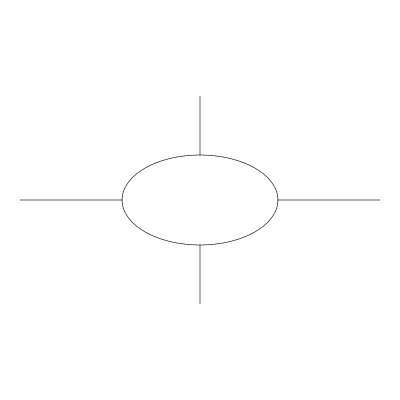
<?xml version="1.0" encoding="UTF-8"?>
<svg xmlns="http://www.w3.org/2000/svg" width="400" height="400" viewBox="0 0 400 400"><rect width="100%" height="100%" fill="white"/><g stroke="black" fill="none" stroke-linecap="round" stroke-linejoin="round"><path stroke-width="0.6" d="M20 200L122.09 200M277.91 200A77.91 44.98 0 0 0 161.045 161.045A77.91 44.98 0 0 0 161.045 238.955A77.91 44.98 0 0 0 277.91 200L380 200M200 96.08L200 155.02M200 244.98L200 303.92"/></g></svg>
